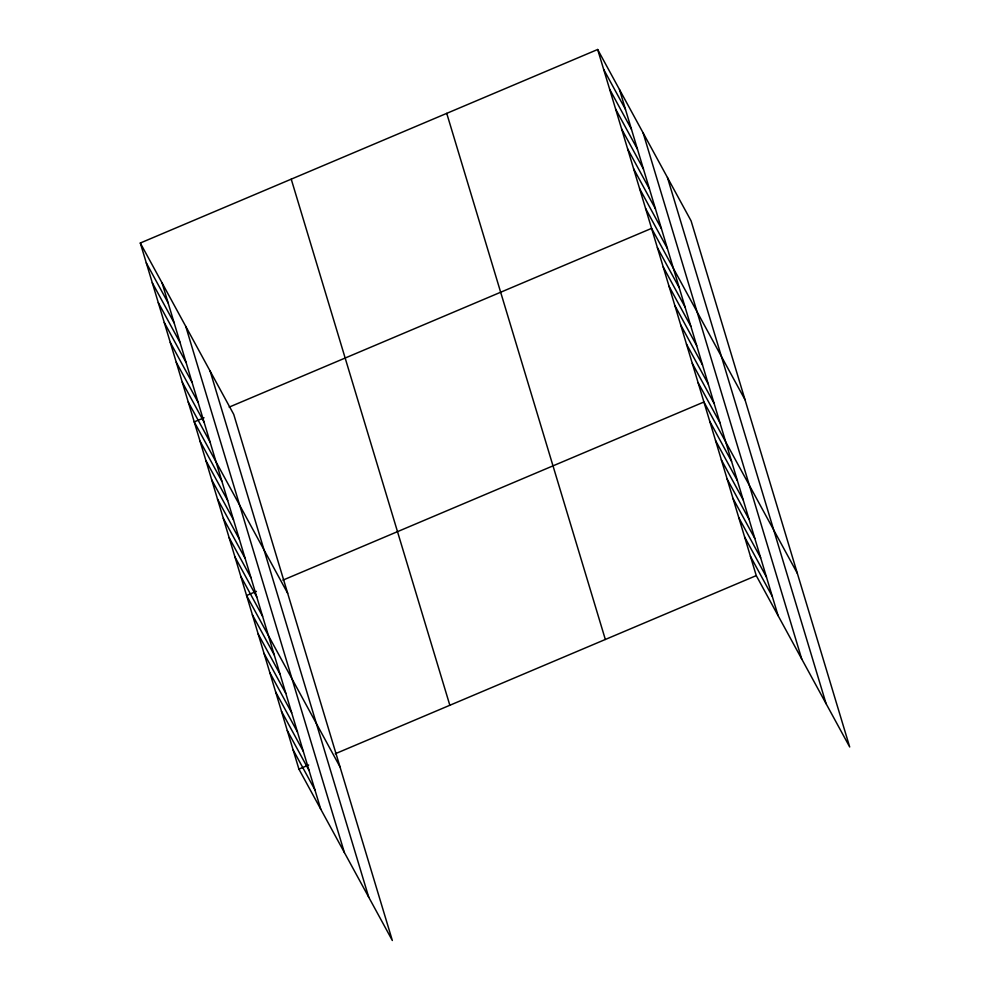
<?xml version="1.0" encoding="UTF-8"?>
<svg xmlns="http://www.w3.org/2000/svg" width="990" height="990" viewBox="0 0 990 990"><rect width="100%" height="100%" fill="white"/><g stroke="black" fill="none" stroke-linecap="round" stroke-linejoin="round"><path stroke-width="1.49" d="M140.308 243.02L233.739 414.389L392.337 940.5L298.918 769.131L140.308 243.02L597.663 49.5L691.082 220.869L849.692 746.98L756.261 575.611L597.663 49.5M204.014 417.768L194.238 421.901L287.669 593.27M229.173 407.113L651.581 228.381L745.012 399.737M256.361 591.376L246.572 595.522L340.003 766.879M282.905 580.14L703.927 402.002L797.358 573.359M298.918 769.131L308.694 764.998M335.251 753.761L756.261 575.611M603.653 69.374L625.482 109.407M609.642 89.249L631.471 129.282M615.632 109.123L637.461 149.168M621.621 128.997L643.451 169.042M627.611 148.871L649.44 188.917M633.612 168.758L655.442 208.791M639.602 188.632L661.431 228.665M645.591 208.506L667.421 248.54M657.397 247.673L679.227 287.706M663.213 266.966L685.043 306.999M669.03 286.246L690.859 326.292M674.846 305.539L696.675 345.584M680.662 324.831L702.492 364.864M686.478 344.124L708.308 384.157M692.295 363.417L714.124 403.45M698.111 382.709L719.94 422.742M709.743 421.282L731.56 461.328M715.56 440.575L737.377 480.608M721.363 459.867L743.193 499.9M727.18 479.16L749.009 519.193M732.996 498.453L754.826 538.486M738.812 517.745L760.642 557.778M744.629 537.025L766.458 577.071M750.445 556.318L772.274 596.364M146.297 262.894L168.127 302.94M152.287 282.769L174.116 322.814M158.289 302.643L180.106 342.689M164.278 322.53L186.108 362.563M170.268 342.404L192.097 382.437M176.257 362.278L198.087 402.311M182.247 382.152L204.076 422.186M188.236 402.027L210.066 442.06M200.054 441.193L221.871 481.227M205.858 460.486L227.688 500.519M211.674 479.779L233.504 519.812M217.491 499.059L239.32 539.105M223.307 518.352L245.136 558.397M229.123 537.644L250.953 577.677M234.939 556.937L256.769 596.97M240.756 576.23L262.585 616.263M252.388 614.815L274.218 654.848M258.204 634.095L280.034 674.14M264.021 653.388L285.85 693.433M269.837 672.68L291.666 712.713M275.653 691.973L297.483 732.006M281.469 711.265L303.299 751.299M287.286 730.558L309.115 770.591M293.102 749.851L314.931 789.884M667.458 177.532L826.068 703.643M643.116 132.87L801.714 658.994M619.48 89.533L778.091 615.644M446.738 113.367L605.336 639.478M291.233 179.165L449.844 705.276M210.115 371.052L368.713 897.163M185.761 326.403L344.371 852.514M162.137 283.053L320.735 809.177"/></g></svg>
